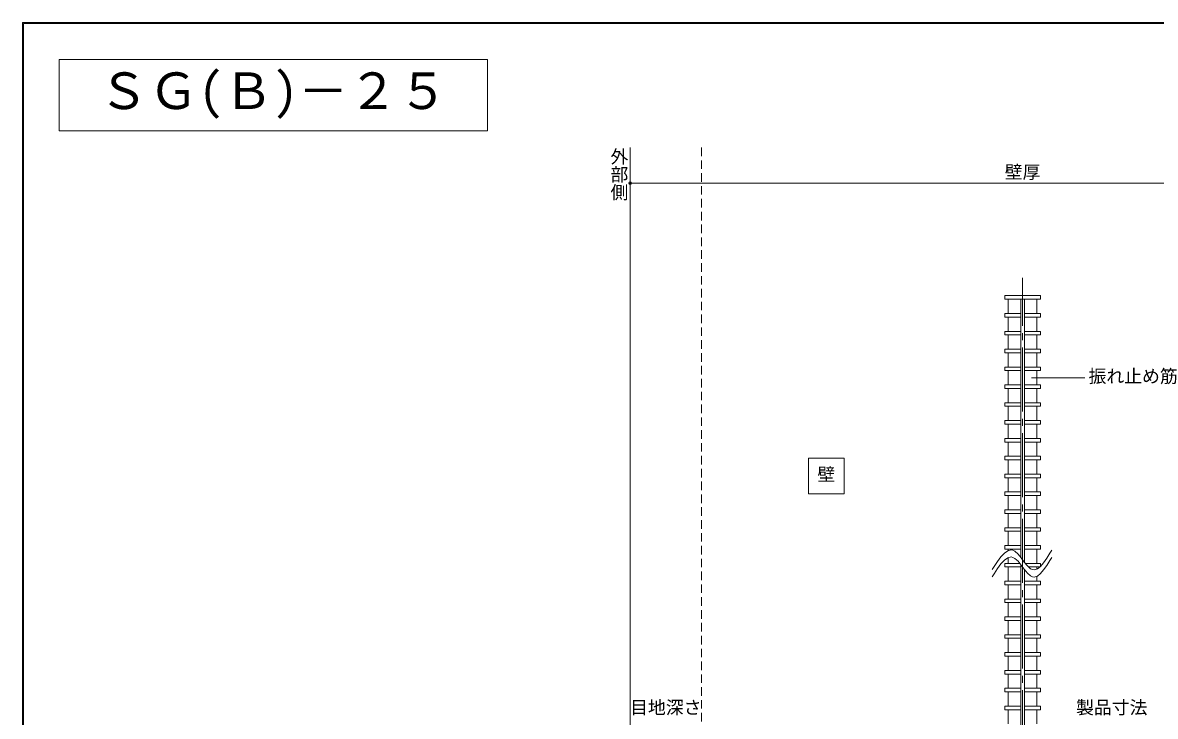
# Model space of a CAD drawing. Units: millimetres at full size, sheet at 1:2; details may follow other scales. Extents: x -874 to 280, y -194 to 194.
# Drawn here: x -280.3 to 37.2, y -0.2 to 194.2 of the extents above; entities that cross this region are included whole.
import ezdxf
from ezdxf.enums import TextEntityAlignment as Align

# ---------------------------------------------------------------- set-up
doc = ezdxf.new("R2010")
doc.units = ezdxf.units.MM
doc.header["$LTSCALE"] = 2
doc.header["$PDMODE"] = 32
doc.header["$PDSIZE"] = 0.8
doc.linetypes.add('CHAIN2', pattern=[12, 9, -1, 1, -1])
doc.linetypes.add('DASHED1', pattern=[1.8, 1.2, -0.6])
doc.layers.add('0-0_', color=7, linetype='Continuous', lineweight=9)
doc.layers.add('1-0_', color=5, linetype='Continuous', lineweight=9)
doc.styles.add('@ＭＳ ゴシック', font='')
doc.styles.add('ＭＳ ゴシック', font='')
doc.styles.get('@ＭＳ ゴシック').set_extended_font_data('@MS Gothic')
doc.styles.get('ＭＳ ゴシック').set_extended_font_data('MS Gothic')

msp = doc.modelspace()

# ---------------------------------------------------------------- linework, layer by layer
at = {"layer": '0-0_'}
for p, q in [((-280, 193.9), (280, 193.9)), ((-280, -193.9), (-280, 193.9)), ((-270, 183.9), (-270, 163.9)), ((-150, 183.9), (-270, 183.9)), ((-150, 163.9), (-150, 183.9)), ((-270, 163.9), (-150, 163.9))]:
    msp.add_line(p, q, dxfattribs=at)
msp.add_lwpolyline([(280.28, 194.18), (-280.28, 194.18), (-280.28, -194.18)], dxfattribs=at)
at = {"layer": '1-0_', "color": 7}
for p, q in [((-110, 159.2), (-110, -50.8)), ((110, 149.2), (-110, 149.2)), ((17.5, 94.7), (2.5, 94.7)), ((-60, 72.2), (-60, 62.2)), ((-50, 72.2), (-60, 72.2)), ((-50, 62.2), (-50, 72.2)), ((-60, 62.2), (-50, 62.2))]:
    msp.add_line(p, q, dxfattribs=at)
at = {"layer": '1-0_', "color": 7, "linetype": 'DASHED1'}
msp.add_line((-90, 159.2), (-90, -119.8), dxfattribs=at)
at = {"layer": '1-0_', "color": 6, "linetype": 'CHAIN2'}
msp.add_line((0, -130.8), (0, 122.7), dxfattribs=at)
at = {"layer": '1-0_'}
for p, q in [((5, 117.7), (5, 116.7)), ((5, 116.7), (-5, 116.7)), ((-0.5, 111.7), (-5, 111.7)), ((0.5, 112.7), (5, 112.7)), ((5, 111.7), (0.5, 111.7)), ((5, 112.7), (5, 111.7)), ((-0.5, 106.7), (-5, 106.7)), ((0.5, 107.7), (5, 107.7)), ((5, 106.7), (0.5, 106.7)), ((5, 107.7), (5, 106.7)), ((-0.5, 101.7), (-5, 101.7)), ((0.5, 102.7), (5, 102.7)), ((5, 101.7), (0.5, 101.7)), ((5, 102.7), (5, 101.7)), ((-0.5, 96.7), (-5, 96.7)), ((0.5, 97.7), (5, 97.7)), ((5, 96.7), (0.5, 96.7)), ((5, 97.7), (5, 96.7)), ((-5, 91.7), (-5, 92.7)), ((-5, 92.7), (-0.5, 92.7)), ((0.5, 92.7), (5, 92.7)), ((5, 92.7), (5, 91.7)), ((-0.5, 91.7), (-5, 91.7)), ((5, 91.7), (0.5, 91.7)), ((-5, 86.7), (-5, 87.7)), ((-5, 87.7), (-0.5, 87.7)), ((-0.5, 86.7), (-5, 86.7)), ((0.5, 87.7), (5, 87.7)), ((5, 86.7), (0.5, 86.7)), ((5, 87.7), (5, 86.7)), ((0.5, 82.7), (5, 82.7)), ((5, 82.7), (5, 81.7)), ((-0.5, 81.7), (-5, 81.7)), ((5, 81.7), (0.5, 81.7)), ((-5, 76.7), (-5, 77.7)), ((-5, 77.7), (-0.5, 77.7)), ((-0.5, 76.7), (-5, 76.7)), ((0.5, 77.7), (5, 77.7)), ((5, 76.7), (0.5, 76.7)), ((5, 77.7), (5, 76.7)), ((-0.5, 71.7), (-5, 71.7)), ((0.5, 72.7), (5, 72.7)), ((5, 71.7), (0.5, 71.7)), ((5, 72.7), (5, 71.7)), ((-0.5, 66.7), (-5, 66.7)), ((0.5, 67.7), (5, 67.7)), ((5, 66.7), (0.5, 66.7)), ((5, 67.7), (5, 66.7)), ((-0.5, 61.7), (-5, 61.7)), ((0.5, 62.7), (5, 62.7)), ((5, 61.7), (0.5, 61.7)), ((5, 62.7), (5, 61.7)), ((0.5, 57.7), (5, 57.7)), ((5, 57.7), (5, 56.7)), ((-0.5, 56.7), (-5, 56.7)), ((5, 56.7), (0.5, 56.7)), ((-0.5, 51.7), (-5, 51.7)), ((0.5, 52.7), (5, 52.7)), ((5, 51.7), (0.5, 51.7)), ((5, 52.7), (5, 51.7)), ((0.5, 47.7), (5, 47.7)), ((5, 47.7), (5, 46.7)), ((-0.5, 46.7), (-5, 46.7)), ((5, 46.7), (0.5, 46.7)), ((-5, 41.7), (-5, 42.7)), ((-5, 42.7), (-0.791, 42.7)), ((-0.5, 41.7), (-5, 41.7)), ((0.776, 42.7), (5, 42.7)), ((4.838, 41.7), (1.686, 41.7)), ((5, 42.7), (5, 41.827)), ((-0.5, 36.7), (-5, 36.7)), ((0.5, 37.7), (5, 37.7)), ((5, 36.7), (0.5, 36.7)), ((5, 37.7), (5, 36.7)), ((0.5, 32.7), (5, 32.7)), ((5, 32.7), (5, 31.7)), ((-0.5, 31.7), (-5, 31.7)), ((5, 31.7), (0.5, 31.7)), ((-0.5, 26.7), (-5, 26.7)), ((0.5, 27.7), (5, 27.7)), ((5, 26.7), (0.5, 26.7)), ((5, 27.7), (5, 26.7)), ((0.5, 22.7), (5, 22.7)), ((5, 22.7), (5, 21.7)), ((-0.5, 21.7), (-5, 21.7)), ((5, 21.7), (0.5, 21.7)), ((-0.5, 16.7), (-5, 16.7)), ((0.5, 17.7), (5, 17.7)), ((5, 16.7), (0.5, 16.7)), ((5, 17.7), (5, 16.7)), ((0.5, 12.7), (5, 12.7)), ((5, 12.7), (5, 11.7)), ((-0.5, 11.7), (-5, 11.7)), ((5, 11.7), (0.5, 11.7)), ((-0.5, 6.7), (-5, 6.7)), ((0.5, 7.7), (5, 7.7)), ((5, 6.7), (0.5, 6.7)), ((5, 7.7), (5, 6.7)), ((-0.5, 1.7), (-5, 1.7)), ((0.5, 2.7), (5, 2.7)), ((5, 1.7), (0.5, 1.7)), ((5, 2.7), (5, 1.7))]:
    msp.add_line(p, q, dxfattribs=at)
at = {"layer": '1-0_', "color": 4}
for p, q in [((-4, 116.7), (-4, 112.7)), ((-0.5, 116.7), (-0.5, 44.345)), ((0.5, 116.7), (0.5, 43.035)), ((4, 116.7), (4, 112.7)), ((-4, 111.7), (-4, 107.7)), ((4, 111.7), (4, 107.7)), ((-4, 106.7), (-4, 102.7)), ((4, 106.7), (4, 102.7)), ((-4, 101.7), (-4, 97.7)), ((4, 101.7), (4, 97.7)), ((-4, 96.7), (-4, 92.7)), ((4, 96.7), (4, 92.7)), ((-4, 91.7), (-4, 87.7)), ((4, 91.7), (4, 87.7)), ((-4, 86.7), (-4, 82.7)), ((4, 86.7), (4, 82.7)), ((-4, 81.7), (-4, 77.7)), ((4, 81.7), (4, 77.7)), ((-4, 76.7), (-4, 72.7)), ((4, 76.7), (4, 72.7)), ((-4, 71.7), (-4, 67.7)), ((4, 71.7), (4, 67.7)), ((-4, 66.7), (-4, 62.7)), ((4, 66.7), (4, 62.7)), ((-4, 61.7), (-4, 57.7)), ((4, 61.7), (4, 57.7)), ((-4, 56.7), (-4, 52.7)), ((4, 56.7), (4, 52.7)), ((-4, 51.7), (-4, 47.7)), ((4, 51.7), (4, 47.7)), ((-4, 46.7), (-4, 46.283)), ((4, 46.7), (4, 42.7)), ((-4, 44.283), (-4, 42.7)), ((-4, 41.7), (-4, 37.7)), ((-0.5, 42.345), (-0.5, -50.8)), ((4, 41.7), (4, 41.106)), ((0.5, 41.035), (0.5, -50.8)), ((4, 39.106), (4, 37.7)), ((-4, 36.7), (-4, 32.7)), ((4, 36.7), (4, 32.7)), ((-4, 31.7), (-4, 27.7)), ((4, 31.7), (4, 27.7)), ((-4, 26.7), (-4, 22.7)), ((4, 26.7), (4, 22.7)), ((-4, 21.7), (-4, 17.7)), ((4, 21.7), (4, 17.7)), ((-4, 16.7), (-4, 12.7)), ((4, 16.7), (4, 12.7)), ((-4, 11.7), (-4, 7.7)), ((4, 11.7), (4, 7.7)), ((-4, 6.7), (-4, 2.7)), ((4, 6.7), (4, 2.7)), ((-4, 1.7), (-4, -2.3)), ((4, 1.7), (4, -2.3))]:
    msp.add_line(p, q, dxfattribs=at)
at = {"layer": '1-0_'}
for points in [[(-5, 116.7), (-5, 117.7), (5, 117.7)], [(-5, 111.7), (-5, 112.7), (-0.5, 112.7)], [(-5, 106.7), (-5, 107.7), (-0.5, 107.7)], [(-5, 101.7), (-5, 102.7), (-0.5, 102.7)], [(-5, 96.7), (-5, 97.7), (-0.5, 97.7)], [(-5, 81.7), (-5, 82.7), (-0.5, 82.7)], [(-5, 71.7), (-5, 72.7), (-0.5, 72.7)], [(-5, 66.7), (-5, 67.7), (-0.5, 67.7)], [(-5, 61.7), (-5, 62.7), (-0.5, 62.7)], [(-5, 56.7), (-5, 57.7), (-0.5, 57.7)], [(-5, 51.7), (-5, 52.7), (-0.5, 52.7)], [(-5, 46.7), (-5, 47.7), (-0.5, 47.7)], [(-5, 36.7), (-5, 37.7), (-0.5, 37.7)], [(-5, 31.7), (-5, 32.7), (-0.5, 32.7)], [(-5, 26.7), (-5, 27.7), (-0.5, 27.7)], [(-5, 21.7), (-5, 22.7), (-0.5, 22.7)], [(-5, 16.7), (-5, 17.7), (-0.5, 17.7)], [(-5, 11.7), (-5, 12.7), (-0.5, 12.7)], [(-5, 6.7), (-5, 7.7), (-0.5, 7.7)], [(-5, 1.7), (-5, 2.7), (-0.5, 2.7)]]:
    msp.add_lwpolyline(points, dxfattribs=at)
at = {"layer": '1-0_', "color": 3}
for points in [[(-8.5, 40.95), (-7.948, 41.813), (-6.997, 43.245), (-6.047, 44.525), (-5.101, 45.556), (-4.16, 46.241), (-3.225, 46.484), (-2.685, 46.384), (-2.167, 46.107), (-1.279, 45.295), (-0.395, 44.217), (0.485, 43.054), (1.362, 41.989), (2.24, 41.205), (2.749, 40.95), (3.259, 40.878), (4.139, 41.149), (5.02, 41.843), (5.903, 42.867), (6.786, 44.13), (7.67, 45.537), (8.183, 46.384)], [(-8.5, 38.95), (-7.948, 39.813), (-6.997, 41.245), (-6.047, 42.525), (-5.101, 43.556), (-4.16, 44.241), (-3.225, 44.484), (-2.685, 44.384), (-2.167, 44.107), (-1.279, 43.295), (-0.395, 42.217), (0.485, 41.054), (1.362, 39.989), (2.24, 39.205), (2.749, 38.95), (3.259, 38.878), (4.139, 39.149), (5.02, 39.843), (5.903, 40.867), (6.786, 42.13), (7.67, 43.537), (8.183, 44.384)]]:
    msp.add_lwpolyline(points, dxfattribs=at)
at = {"layer": '1-0_', "color": 7}
msp.add_point((-110, 149.2), dxfattribs=at)

# ---------------------------------------------------------------- texts
at = {"layer": '0-0_', "style": 'ＭＳ ゴシック'}
msp.add_text('ＳＧ(Ｂ)－２５', height=10.26, dxfattribs=at).set_placement((-259, 166.9), align=Align.BOTTOM_LEFT)
at = {"layer": '1-0_', "color": 7, "style": '@ＭＳ ゴシック'}
msp.add_text('外部側', height=3.666, rotation=270, dxfattribs=at).set_placement((-116, 159.2), align=Align.BOTTOM_LEFT)
at = {"layer": '1-0_', "color": 7, "style": 'ＭＳ ゴシック'}
for s, p in [('壁厚', (-5, 149.4)), ('振れ止め筋', (18.5, 92.2)), ('壁', (-57.5, 64.7)), ('目地深さ', (-110, -0.6)), ('製品寸法', (15, -0.6))]:
    msp.add_text(s, height=3.666, dxfattribs=at).set_placement(p, align=Align.BOTTOM_LEFT)

doc.saveas('drawing.dxf')
